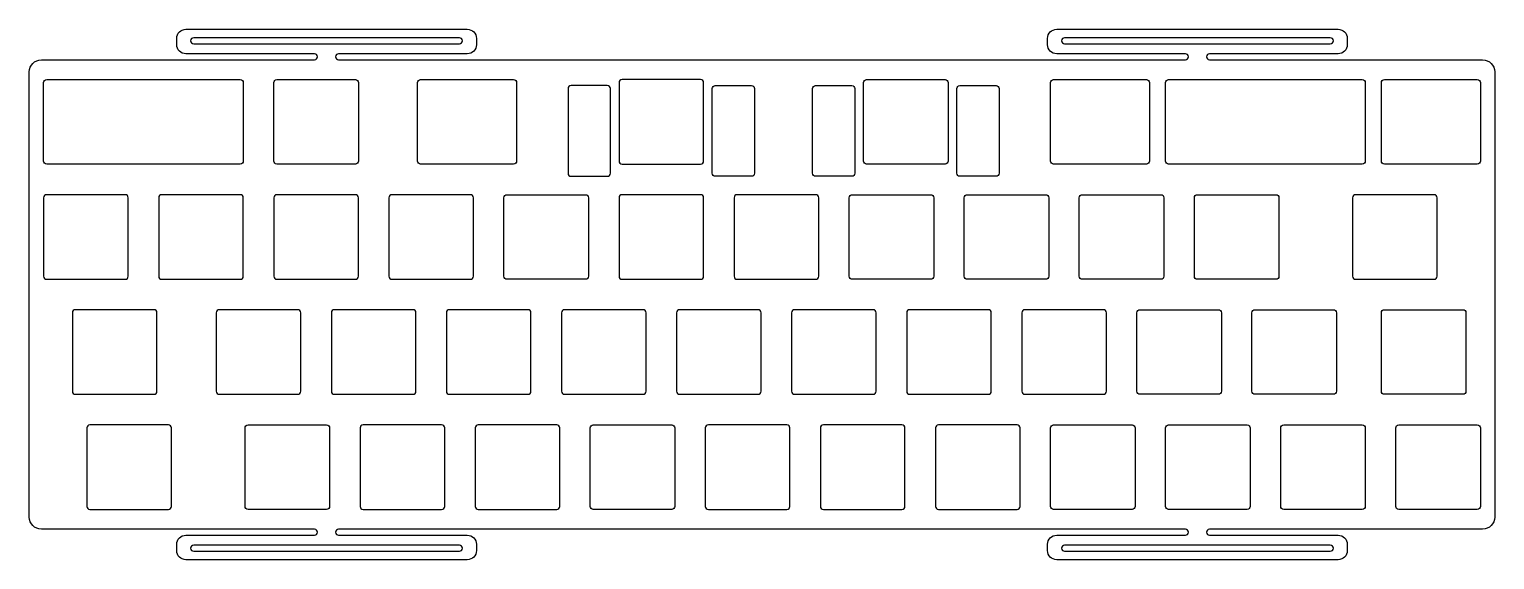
# Model space of a CAD drawing. Header units: millimetres. Extents: x -243 to 0, y -6 to 82.
import ezdxf

# ---------------------------------------------------------------- set-up
doc = ezdxf.new("R2010")
doc.units = ezdxf.units.MM
doc.layers.get('0').update_dxf_attribs({"linetype": 'CONTINUOUS'})

msp = doc.modelspace()

# ---------------------------------------------------------------- linework, layer by layer
for points in [[(-240.7375, 76.95), (-195.5265, 76.95, 1), (-195.5265, 77.95), (-216.8265, 77.95, -0.414213562), (-218.3265, 79.45), (-218.3265, 80.5, -0.414213562), (-216.8265, 82), (-170.2265, 82, -0.414213562), (-168.7265, 80.5), (-168.7265, 79.45, -0.414213562), (-170.2265, 77.95), (-191.5265, 77.95, 1), (-191.5265, 76.95), (-51.361, 76.95, 1), (-51.361, 77.95), (-72.661, 77.95, -0.414213562), (-74.161, 79.45), (-74.161, 80.5, -0.414213562), (-72.661, 82), (-26.061, 82, -0.414213562), (-24.561, 80.5), (-24.561, 79.45, -0.414213562), (-26.061, 77.95), (-47.361, 77.95, 1), (-47.361, 76.95), (-2.15, 76.95, -0.414213562), (-0.15, 74.95), (-0.15, 1.25, -0.414213562), (-2.15, -0.75), (-47.361, -0.75, 1), (-47.361, -1.75), (-26.061, -1.75, -0.414213562), (-24.561, -3.25), (-24.561, -4.3, -0.414213562), (-26.061, -5.8), (-72.661, -5.8, -0.414213562), (-74.161, -4.3), (-74.161, -3.25, -0.414213562), (-72.661, -1.75), (-51.361, -1.75, 1), (-51.361, -0.75), (-191.5265, -0.75, 1), (-191.5265, -1.75), (-170.2265, -1.75, -0.414213562), (-168.7265, -3.25), (-168.7265, -4.3, -0.414213562), (-170.2265, -5.8), (-216.8265, -5.8, -0.414213562), (-218.3265, -4.3), (-218.3265, -3.25, -0.414213562), (-216.8265, -1.75), (-195.5265, -1.75, 1), (-195.5265, -0.75), (-240.7375, -0.75, -0.414213562), (-242.7375, 1.25), (-242.7375, 74.95, -0.414213562)], [(-215.5265, 79.6), (-171.5265, 79.6, 1), (-171.5265, 80.6), (-215.5265, 80.6, 1)], [(-71.361, 79.6), (-27.361, 79.6, 1), (-27.361, 80.6), (-71.361, 80.6, 1)], [(-207.8125, 73.675, -0.414213562), (-207.3125, 73.175), (-207.3125, 60.175, -0.414213562), (-207.8125, 59.675), (-239.8625, 59.675, -0.414213562), (-240.3625, 60.175), (-240.3625, 73.175, -0.414213562), (-239.8625, 73.675)], [(-202.2625, 73.175, -0.414213562), (-201.7625, 73.675), (-188.7625, 73.675, -0.414213562), (-188.2625, 73.175), (-188.2625, 60.175, -0.414213562), (-188.7625, 59.675), (-201.7625, 59.675, -0.414213562), (-202.2625, 60.175)], [(-178.45, 73.175, -0.414213562), (-177.95, 73.675), (-162.56875, 73.675, -0.414213562), (-162.06875, 73.175), (-162.06875, 60.175, -0.414213562), (-162.56875, 59.675), (-177.95, 59.675, -0.414213562), (-178.45, 60.175)], [(-145.1125, 73.175), (-145.1125, 60.175, 0.414213562), (-144.6125, 59.675), (-131.6125, 59.675, 0.414213562), (-131.1125, 60.175), (-131.1125, 73.175, 0.414213562), (-131.6125, 73.675), (-144.6125, 73.675, 0.414213562)], [(-90.63125, 60.175, -0.414213562), (-91.13125, 59.675), (-104.13125, 59.675, -0.414213562), (-104.63125, 60.175), (-104.63125, 73.175, -0.414213562), (-104.13125, 73.675), (-91.13125, 73.675, -0.414213562), (-90.63125, 73.175)], [(-57.29375, 60.175, -0.414213562), (-57.79375, 59.675), (-73.175, 59.675, -0.414213562), (-73.675, 60.175), (-73.675, 73.175, -0.414213562), (-73.175, 73.675), (-57.79375, 73.675, -0.414213562), (-57.29375, 73.175)], [(-54.125, 59.675, -0.414213562), (-54.625, 60.175), (-54.625, 73.175, -0.414213562), (-54.125, 73.675), (-22.075, 73.675, -0.414213562), (-21.575, 73.175), (-21.575, 60.175, -0.414213562), (-22.075, 59.675)], [(-18.40625, 59.675, -0.414213562), (-18.90625, 60.175), (-18.90625, 73.175, -0.414213562), (-18.40625, 73.675), (-3.025, 73.675, -0.414213562), (-2.525, 73.175), (-2.525, 60.175, -0.414213562), (-3.025, 59.675)], [(-146.5505, 58.175), (-146.5505, 72.175, 0.414213562), (-147.0505, 72.675), (-153.0505, 72.675, 0.414213562), (-153.5505, 72.175), (-153.5505, 58.175, 0.414213562), (-153.0505, 57.675), (-147.0505, 57.675, 0.414213562)], [(-122.6745, 58.175, -0.414213562), (-123.1745, 57.675), (-129.1745, 57.675, -0.414213562), (-129.6745, 58.175), (-129.6745, 72.175, -0.414213562), (-129.1745, 72.675), (-123.1745, 72.675, -0.414213562), (-122.6745, 72.175)], [(-106.06925, 58.175, -0.414213562), (-106.56925, 57.675), (-112.56925, 57.675, -0.414213562), (-113.06925, 58.175), (-113.06925, 72.175, -0.414213562), (-112.56925, 72.675), (-106.56925, 72.675, -0.414213562), (-106.06925, 72.175)], [(-82.19325, 58.175, -0.414213562), (-82.69325, 57.675), (-88.69325, 57.675, -0.414213562), (-89.19325, 58.175), (-89.19325, 72.175, -0.414213562), (-88.69325, 72.675), (-82.69325, 72.675, -0.414213562), (-82.19325, 72.175)], [(-239.8625, 40.625), (-226.8625, 40.625, 0.414213562), (-226.3625, 41.125), (-226.3625, 54.125, 0.414213562), (-226.8625, 54.625), (-239.8625, 54.625, 0.414213562), (-240.3625, 54.125), (-240.3625, 41.125, 0.414213562)], [(-220.8125, 40.625), (-207.8125, 40.625, 0.414213562), (-207.3125, 41.125), (-207.3125, 54.125, 0.414213562), (-207.8125, 54.625), (-220.8125, 54.625, 0.414213562), (-221.3125, 54.125), (-221.3125, 41.125, 0.414213562)], [(-201.7625, 40.625), (-188.7625, 40.625, 0.414213562), (-188.2625, 41.125), (-188.2625, 54.125, 0.414213562), (-188.7625, 54.625), (-201.7625, 54.625, 0.414213562), (-202.2625, 54.125), (-202.2625, 41.125, 0.414213562)], [(-183.2125, 54.125), (-183.2125, 41.125, 0.414213562), (-182.7125, 40.625), (-169.7125, 40.625, 0.414213562), (-169.2125, 41.125), (-169.2125, 54.125, 0.414213562), (-169.7125, 54.625), (-182.7125, 54.625, 0.414213562)], [(-150.6625, 54.625, -0.414213562), (-150.1625, 54.125), (-150.1625, 41.125, -0.414213562), (-150.6625, 40.625), (-163.6625, 40.625, -0.414213562), (-164.1625, 41.125), (-164.1625, 54.125, -0.414213562), (-163.6625, 54.625)], [(-144.6125, 40.625), (-131.6125, 40.625, 0.414213562), (-131.1125, 41.125), (-131.1125, 54.125, 0.414213562), (-131.6125, 54.625), (-144.6125, 54.625, 0.414213562), (-145.1125, 54.125), (-145.1125, 41.125, 0.414213562)], [(-125.5625, 40.625), (-112.5625, 40.625, 0.414213562), (-112.0625, 41.125), (-112.0625, 54.125, 0.414213562), (-112.5625, 54.625), (-125.5625, 54.625, 0.414213562), (-126.0625, 54.125), (-126.0625, 41.125, 0.414213562)], [(-107.0125, 54.125, -0.414213562), (-106.5125, 54.625), (-93.5125, 54.625, -0.414213562), (-93.0125, 54.125), (-93.0125, 41.125, -0.414213562), (-93.5125, 40.625), (-106.5125, 40.625, -0.414213562), (-107.0125, 41.125)], [(-87.9625, 54.125, -0.414213562), (-87.4625, 54.625), (-74.4625, 54.625, -0.414213562), (-73.9625, 54.125), (-73.9625, 41.125, -0.414213562), (-74.4625, 40.625), (-87.4625, 40.625, -0.414213562), (-87.9625, 41.125)], [(-55.4125, 54.625, -0.414213562), (-54.9125, 54.125), (-54.9125, 41.125, -0.414213562), (-55.4125, 40.625), (-68.4125, 40.625, -0.414213562), (-68.9125, 41.125), (-68.9125, 54.125, -0.414213562), (-68.4125, 54.625)], [(-36.3625, 54.625, -0.414213562), (-35.8625, 54.125), (-35.8625, 41.125, -0.414213562), (-36.3625, 40.625), (-49.3625, 40.625, -0.414213562), (-49.8625, 41.125), (-49.8625, 54.125, -0.414213562), (-49.3625, 54.625)], [(-23.16875, 40.625), (-10.16875, 40.625, 0.414213562), (-9.66875, 41.125), (-9.66875, 54.125, 0.414213562), (-10.16875, 54.625), (-23.16875, 54.625, 0.414213562), (-23.66875, 54.125), (-23.66875, 41.125, 0.414213562)], [(-235.6, 35.075), (-235.6, 22.075, 0.414213562), (-235.1, 21.575), (-222.1, 21.575, 0.414213562), (-221.6, 22.075), (-221.6, 35.075, 0.414213562), (-222.1, 35.575), (-235.1, 35.575, 0.414213562)], [(-211.2875, 21.575), (-198.2875, 21.575, 0.414213562), (-197.7875, 22.075), (-197.7875, 35.075, 0.414213562), (-198.2875, 35.575), (-211.2875, 35.575, 0.414213562), (-211.7875, 35.075), (-211.7875, 22.075, 0.414213562)], [(-192.2375, 21.575), (-179.2375, 21.575, 0.414213562), (-178.7375, 22.075), (-178.7375, 35.075, 0.414213562), (-179.2375, 35.575), (-192.2375, 35.575, 0.414213562), (-192.7375, 35.075), (-192.7375, 22.075, 0.414213562)], [(-173.1875, 21.575), (-160.1875, 21.575, 0.414213562), (-159.6875, 22.075), (-159.6875, 35.075, 0.414213562), (-160.1875, 35.575), (-173.1875, 35.575, 0.414213562), (-173.6875, 35.075), (-173.6875, 22.075, 0.414213562)], [(-154.1375, 21.575), (-141.1375, 21.575, 0.414213562), (-140.6375, 22.075), (-140.6375, 35.075, 0.414213562), (-141.1375, 35.575), (-154.1375, 35.575, 0.414213562), (-154.6375, 35.075), (-154.6375, 22.075, 0.414213562)], [(-135.0875, 21.575), (-122.0875, 21.575, 0.414213562), (-121.5875, 22.075), (-121.5875, 35.075, 0.414213562), (-122.0875, 35.575), (-135.0875, 35.575, 0.414213562), (-135.5875, 35.075), (-135.5875, 22.075, 0.414213562)], [(-116.0375, 21.575), (-103.0375, 21.575, 0.414213562), (-102.5375, 22.075), (-102.5375, 35.075, 0.414213562), (-103.0375, 35.575), (-116.0375, 35.575, 0.414213562), (-116.5375, 35.075), (-116.5375, 22.075, 0.414213562)], [(-97.4875, 35.075), (-97.4875, 22.075, 0.414213562), (-96.9875, 21.575), (-83.9875, 21.575, 0.414213562), (-83.4875, 22.075), (-83.4875, 35.075, 0.414213562), (-83.9875, 35.575), (-96.9875, 35.575, 0.414213562)], [(-77.9375, 21.575), (-64.9375, 21.575, 0.414213562), (-64.4375, 22.075), (-64.4375, 35.075, 0.414213562), (-64.9375, 35.575), (-77.9375, 35.575, 0.414213562), (-78.4375, 35.075), (-78.4375, 22.075, 0.414213562)], [(-58.8875, 21.575, -0.414213562), (-59.3875, 22.075), (-59.3875, 35.075, -0.414213562), (-58.8875, 35.575), (-45.8875, 35.575, -0.414213562), (-45.3875, 35.075), (-45.3875, 22.075, -0.414213562), (-45.8875, 21.575)], [(-26.8375, 35.575, -0.414213562), (-26.3375, 35.075), (-26.3375, 22.075, -0.414213562), (-26.8375, 21.575), (-39.8375, 21.575, -0.414213562), (-40.3375, 22.075), (-40.3375, 35.075, -0.414213562), (-39.8375, 35.575)], [(-18.90625, 35.075, -0.414213562), (-18.40625, 35.575), (-5.40625, 35.575, -0.414213562), (-4.90625, 35.075), (-4.90625, 22.075, -0.414213562), (-5.40625, 21.575), (-18.40625, 21.575, -0.414213562), (-18.90625, 22.075)], [(-232.71875, 2.525), (-219.71875, 2.525, 0.414213562), (-219.21875, 3.025), (-219.21875, 16.025, 0.414213562), (-219.71875, 16.525), (-232.71875, 16.525, 0.414213562), (-233.21875, 16.025), (-233.21875, 3.025, 0.414213562)], [(-206.525, 2.525, -0.414213562), (-207.025, 3.025), (-207.025, 16.025, -0.414213562), (-206.525, 16.525), (-193.525, 16.525, -0.414213562), (-193.025, 16.025), (-193.025, 3.025, -0.414213562), (-193.525, 2.525)], [(-187.475, 2.525), (-174.475, 2.525, 0.414213562), (-173.975, 3.025), (-173.975, 16.025, 0.414213562), (-174.475, 16.525), (-187.475, 16.525, 0.414213562), (-187.975, 16.025), (-187.975, 3.025, 0.414213562)], [(-155.425, 16.525), (-168.425, 16.525, 0.414213562), (-168.925, 16.025), (-168.925, 3.025, 0.414213562), (-168.425, 2.525), (-155.425, 2.525, 0.414213562), (-154.925, 3.025), (-154.925, 16.025, 0.414213562)], [(-149.375, 2.525, -0.414213562), (-149.875, 3.025), (-149.875, 16.025, -0.414213562), (-149.375, 16.525), (-136.375, 16.525, -0.414213562), (-135.875, 16.025), (-135.875, 3.025, -0.414213562), (-136.375, 2.525)], [(-130.825, 16.025), (-130.825, 3.025, 0.414213562), (-130.325, 2.525), (-117.325, 2.525, 0.414213562), (-116.825, 3.025), (-116.825, 16.025, 0.414213562), (-117.325, 16.525), (-130.325, 16.525, 0.414213562)], [(-111.775, 16.025), (-111.775, 3.025, 0.414213562), (-111.275, 2.525), (-98.275, 2.525, 0.414213562), (-97.775, 3.025), (-97.775, 16.025, 0.414213562), (-98.275, 16.525), (-111.275, 16.525, 0.414213562)], [(-79.225, 16.525), (-92.225, 16.525, 0.414213562), (-92.725, 16.025), (-92.725, 3.025, 0.414213562), (-92.225, 2.525), (-79.225, 2.525, 0.414213562), (-78.725, 3.025), (-78.725, 16.025, 0.414213562)], [(-60.175, 16.525, -0.414213562), (-59.675, 16.025), (-59.675, 3.025, -0.414213562), (-60.175, 2.525), (-73.175, 2.525, -0.414213562), (-73.675, 3.025), (-73.675, 16.025, -0.414213562), (-73.175, 16.525)], [(-40.625, 3.025, -0.414213562), (-41.125, 2.525), (-54.125, 2.525, -0.414213562), (-54.625, 3.025), (-54.625, 16.025, -0.414213562), (-54.125, 16.525), (-41.125, 16.525, -0.414213562), (-40.625, 16.025)], [(-35.075, 2.525, -0.414213562), (-35.575, 3.025), (-35.575, 16.025, -0.414213562), (-35.075, 16.525), (-22.075, 16.525, -0.414213562), (-21.575, 16.025), (-21.575, 3.025, -0.414213562), (-22.075, 2.525)], [(-16.025, 2.525, -0.414213562), (-16.525, 3.025), (-16.525, 16.025, -0.414213562), (-16.025, 16.525), (-3.025, 16.525, -0.414213562), (-2.525, 16.025), (-2.525, 3.025, -0.414213562), (-3.025, 2.525)], [(-171.5265, -3.4), (-215.5265, -3.4, 1), (-215.5265, -4.4), (-171.5265, -4.4, 1)], [(-27.361, -3.4), (-71.361, -3.4, 1), (-71.361, -4.4), (-27.361, -4.4, 1)]]:
    msp.add_lwpolyline(points, format="xyb", close=True)

doc.saveas('drawing.dxf')
